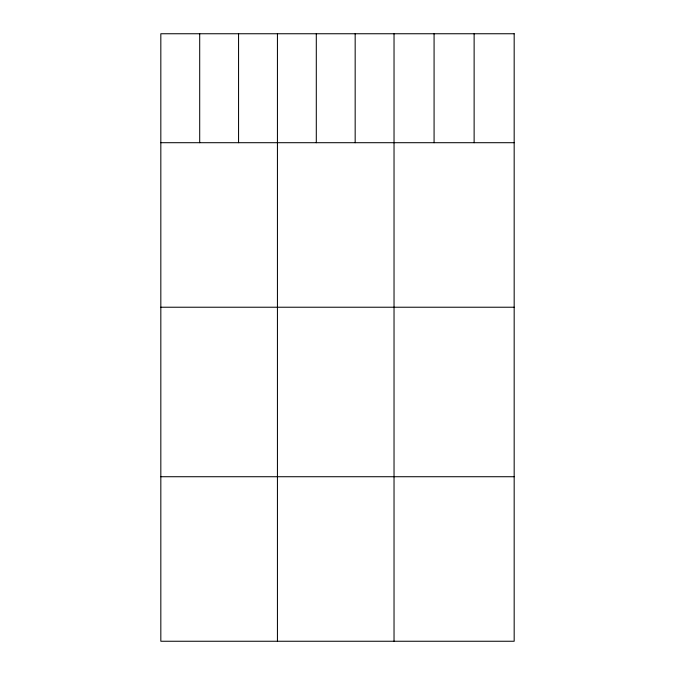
<?xml version="1.0" encoding="UTF-8"?>
<svg xmlns="http://www.w3.org/2000/svg" width="675" height="675" viewBox="0 0 675 675"><rect width="100%" height="100%" fill="white"/><g stroke="black" fill="none" stroke-linecap="round" stroke-linejoin="round"><path stroke-width="1.01" d="M160.827 142.703L514.173 142.703M160.827 307.226L514.173 307.226M160.827 476.727L514.173 476.727M474.128 33.75L474.128 142.703M434.076 33.75L434.076 142.703M394.031 33.75L394.031 641.25M355.168 33.75L355.168 142.703M316.297 33.75L316.297 142.703M277.433 33.75L277.433 641.25M238.562 33.75L238.562 142.703M199.699 33.75L199.699 142.703M514.173 33.75L160.827 33.75L160.827 641.25L514.173 641.25L514.173 33.75"/></g></svg>
